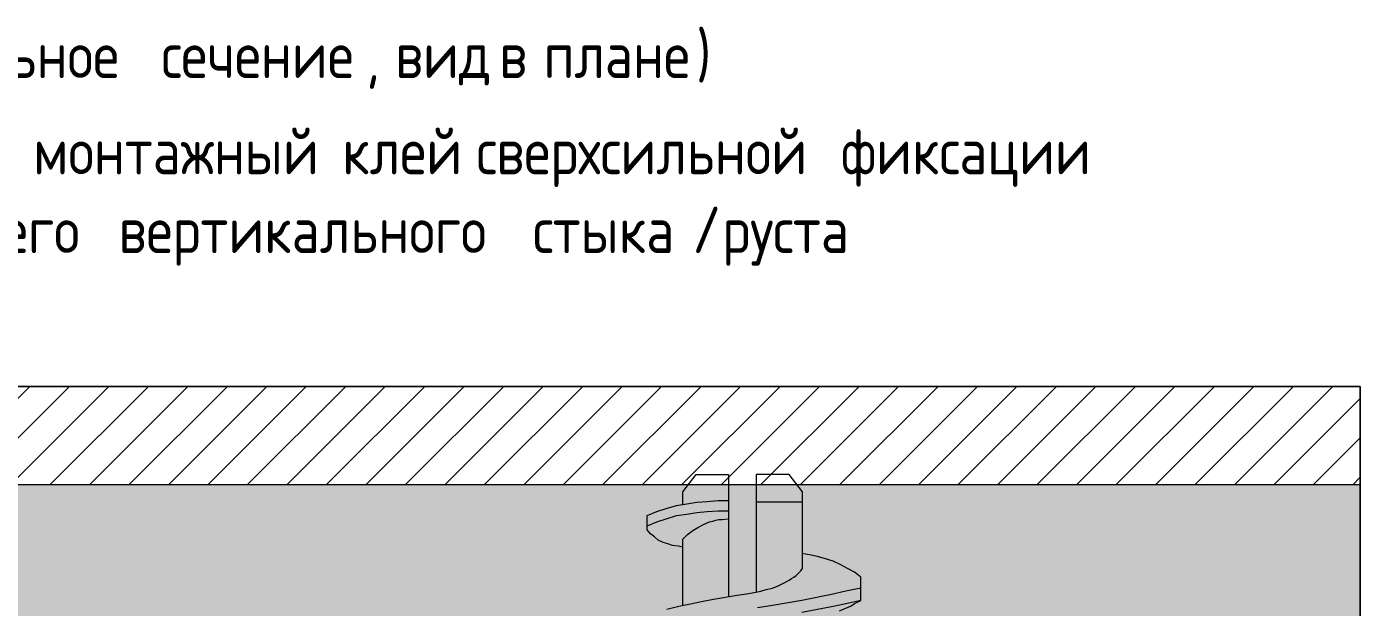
# Model space of a CAD drawing. Header units: millimetres. Extents: x 2518 to 53621, y 2061 to 18648.
# Drawn here: x 48894 to 52477, y 17088 to 18648 of the extents above; entities that cross this region are included whole.
import ezdxf

# ---------------------------------------------------------------- set-up
doc = ezdxf.new("R2010")
doc.units = ezdxf.units.MM
for name, color, linetype, lineweight in [('A-DETL', 7, 'Continuous', 9), ('A-DETL-6', 7, 'Continuous', 5), ('A-DETL-GENF', 7, 'Continuous', 9), ('G-ANNO-TEXT', 7, 'Continuous', 9)]:
    doc.layers.add(name, color=color, linetype=linetype, lineweight=lineweight)
doc.layers.add('A-DETL-GENF-1', color=7, linetype='Continuous', lineweight=9, true_color=0xd2d2d2)
doc.styles.add('GOST Common_9', font='GOST_Common.ttf', dxfattribs={"width": 0.9, "height": 125})

msp = doc.modelspace()

# ---------------------------------------------------------------- hatches: boundary and pattern name
at = {"layer": 'A-DETL-GENF'}
h = msp.add_hatch(dxfattribs=at)
h.set_pattern_fill('FP_13', color=256, style=0, pattern_type=2)
h.set_pattern_definition([(45, (24327.63, 0), (-53.03301, 53.03301), [])])
h.paths.add_polyline_path([(52477.3741, 17416.7987), (52477.3741, 17681.3821), (46762.3741, 17681.3821), (46762.3741, 17416.7987), (49732.0575, 17416.7987)])
at = {"layer": 'A-DETL-GENF-1'}
h = msp.add_hatch(dxfattribs=at)
h.set_pattern_fill('FP_9', color=256, style=0, pattern_type=2)
h.set_pattern_definition([(0, (24327.629, 0), (60.96, 15.24), [5.029, -40.691, 5.029, -40.691, -243.84]), (0, (24327.629, 0), (60.96, 15.24), [-91.44, 5.029, -86.411, 5.029, -40.691, -106.68]), (0, (24327.629, 0), (60.96, 15.24), [-228.6, 5.029, -25.451, 5.029, -71.171]), (120, (24350.489, 7.62), (-43.678227, 45.1729086), [5.029, -40.691, 5.029, -40.691, -243.84]), (120, (24350.489, 7.62), (-43.678227, 45.1729086), [-91.44, 5.029, -86.411, 5.029, -40.691, -106.68]), (120, (24350.489, 7.62), (-43.678227, 45.1729086), [-228.6, 5.029, -25.451, 5.029, -71.171]), (240, (24358.109, 38.1), (-17.281773, -60.4129086), [5.029, -40.691, 5.029, -40.691, -243.84]), (240, (24358.109, 38.1), (-17.281773, -60.4129086), [-91.44, 5.029, -86.411, 5.029, -40.691, -106.68]), (240, (24358.109, 38.1), (-17.281773, -60.4129086), [-228.6, 5.029, -25.451, 5.029, -71.171])])
h.paths.add_polyline_path([(52477.3741, 16275.9154), (52477.3741, 17416.7987), (46762.3741, 17416.7987), (46762.3741, 16275.9154), (49732.0575, 16275.9154)])

# ---------------------------------------------------------------- linework, layer by layer
at = {"layer": 'A-DETL'}
for p, q in [((52477.3741, 17681.3821), (46762.3741, 17681.3821)), ((52477.3741, 17416.7987), (52477.3741, 17681.3821)), ((52477.3741, 17416.7987), (46762.3741, 17416.7987)), ((52477.3741, 16275.9154), (52477.3741, 17416.7987))]:
    msp.add_line(p, q, dxfattribs=at)
at = {"layer": 'A-DETL-6'}
for p, q in [((46762.3741, 17681.3821), (52477.3741, 17681.3821)), ((52477.3741, 17681.3821), (52477.3741, 15020.7321)), ((52477.3741, 17681.3821), (52477.3741, 17668.6821)), ((52477.3741, 17668.6821), (52477.3741, 17681.3821)), ((52477.3741, 16993.4654), (52477.3741, 17668.6821)), ((50657.0408, 17397.7487), (50693.0241, 17444.3154)), ((50693.0241, 17444.3154), (50779.8075, 17444.3154)), ((50779.8075, 17444.3154), (50779.8075, 17116.2321)), ((50942.7908, 17444.3154), (50853.8908, 17444.3154)), ((50853.8908, 17444.3154), (50853.8908, 17128.9321)), ((50978.7741, 17397.7487), (50942.7908, 17444.3154)), ((50657.0408, 17363.8821), (50657.0408, 17397.7487)), ((50978.7741, 17192.4321), (50978.7741, 17397.7487)), ((50561.7908, 17334.2487), (50587.1908, 17344.8321)), ((50587.1908, 17344.8321), (50612.5908, 17353.2987)), ((50612.5908, 17353.2987), (50640.1075, 17361.7654)), ((50640.1075, 17361.7654), (50667.6241, 17365.9987)), ((50667.6241, 17365.9987), (50695.1408, 17370.2321)), ((50667.6241, 17338.4821), (50695.1408, 17342.7154)), ((50695.1408, 17370.2321), (50722.6575, 17372.3487)), ((50695.1408, 17342.7154), (50722.6575, 17344.8321)), ((50722.6575, 17372.3487), (50752.2908, 17374.4654)), ((50722.6575, 17344.8321), (50752.2908, 17346.9487)), ((50752.2908, 17374.4654), (50779.8075, 17374.4654)), ((50752.2908, 17346.9487), (50779.8075, 17346.9487)), ((50978.7741, 17370.2321), (50853.8908, 17370.2321)), ((50561.7908, 17296.1487), (50561.7908, 17334.2487)), ((50561.7908, 17306.7321), (50587.1908, 17317.3154)), ((50587.1908, 17317.3154), (50612.5908, 17325.7821)), ((50612.5908, 17325.7821), (50640.1075, 17334.2487)), ((50640.1075, 17334.2487), (50667.6241, 17338.4821)), ((50697.2575, 17302.4987), (50714.1908, 17310.9654)), ((50714.1908, 17310.9654), (50729.0075, 17317.3154)), ((50729.0075, 17317.3154), (50737.4741, 17319.4321)), ((50737.4741, 17319.4321), (50745.9408, 17321.5487)), ((50745.9408, 17321.5487), (50754.4075, 17323.6654)), ((50754.4075, 17323.6654), (50762.8741, 17323.6654)), ((50762.8741, 17323.6654), (50779.8075, 17325.7821)), ((50570.2575, 17285.5654), (50561.7908, 17296.1487)), ((50580.8408, 17277.0987), (50570.2575, 17285.5654)), ((50591.4241, 17268.6321), (50580.8408, 17277.0987)), ((50657.0408, 17270.7487), (50669.7408, 17283.4487)), ((50657.0408, 17092.9487), (50657.0408, 17270.7487)), ((50669.7408, 17283.4487), (50684.5575, 17294.0321)), ((50684.5575, 17294.0321), (50697.2575, 17302.4987)), ((50604.1241, 17262.2821), (50591.4241, 17268.6321)), ((50616.8241, 17258.0487), (50604.1241, 17262.2821)), ((50629.5241, 17253.8154), (50616.8241, 17258.0487)), ((50644.3408, 17251.6987), (50629.5241, 17253.8154)), ((50657.0408, 17249.5821), (50644.3408, 17251.6987)), ((50987.2408, 17230.5321), (50976.6575, 17232.6487)), ((50997.8241, 17228.4154), (50987.2408, 17230.5321)), ((51018.9908, 17224.1821), (50997.8241, 17228.4154)), ((51040.1575, 17217.8321), (51018.9908, 17224.1821)), ((51061.3241, 17211.4821), (51040.1575, 17217.8321)), ((51080.3741, 17203.0154), (51061.3241, 17211.4821)), ((51099.4241, 17192.4321), (51080.3741, 17203.0154)), ((50942.7908, 17160.6821), (50949.1408, 17164.9154)), ((50949.1408, 17164.9154), (50955.4908, 17169.1487)), ((50955.4908, 17169.1487), (50961.8408, 17173.3821)), ((50961.8408, 17173.3821), (50968.1908, 17179.7321)), ((50968.1908, 17179.7321), (50974.5408, 17186.0821)), ((50974.5408, 17186.0821), (50978.7741, 17192.4321)), ((51118.4741, 17181.8487), (51099.4241, 17192.4321)), ((51126.9408, 17175.4987), (51118.4741, 17181.8487)), ((51135.4075, 17169.1487), (51126.9408, 17175.4987)), ((51135.4075, 17105.6487), (51135.4075, 17169.1487)), ((50834.8408, 17124.6987), (50866.5908, 17131.0487)), ((50866.5908, 17131.0487), (50881.4075, 17135.2821)), ((50881.4075, 17135.2821), (50898.3408, 17139.5154)), ((50898.3408, 17139.5154), (50913.1575, 17145.8654)), ((50913.1575, 17145.8654), (50927.9741, 17152.2154)), ((50927.9741, 17152.2154), (50942.7908, 17160.6821)), ((51095.1908, 17131.0487), (51057.0908, 17122.5821)), ((51135.4075, 17139.5154), (51095.1908, 17131.0487)), ((50614.7075, 17082.3654), (50646.4575, 17090.8321)), ((50646.4575, 17090.8321), (50678.2075, 17097.1821)), ((50678.2075, 17097.1821), (50707.8408, 17103.5321)), ((50707.8408, 17103.5321), (50739.5908, 17109.8821)), ((50739.5908, 17109.8821), (50803.0908, 17120.4654)), ((50803.0908, 17120.4654), (50834.8408, 17124.6987)), ((50898.3408, 17092.9487), (50858.1241, 17086.5987)), ((50976.6575, 17105.6487), (50898.3408, 17092.9487)), ((51057.0908, 17122.5821), (50976.6575, 17105.6487)), ((51095.1908, 17097.1821), (51057.0908, 17088.7154)), ((51078.2575, 17078.1321), (51107.8908, 17090.8321)), ((51135.4075, 17105.6487), (51095.1908, 17097.1821)), ((51107.8908, 17090.8321), (51120.5908, 17099.2987)), ((51120.5908, 17099.2987), (51135.4075, 17105.6487)), ((51057.0908, 17088.7154), (50976.6575, 17073.8987))]:
    msp.add_line(p, q, dxfattribs=at)

# ---------------------------------------------------------------- texts
at = {"layer": 'G-ANNO-TEXT', "char_height": 125, "attachment_point": 1, "style": 'GOST Common_9'}
for s, insert, width in [('\\fGOST Common|b0|i0|c204|p34|;\\W.9; ', (49217.3375, 18635.2783), 46.898719), ('\\fGOST Common|b0|i0|c204|p34|;\\W.9; ', (50125.1891, 18635.2783), 46.898719), ('\\fGOST Common|b0|i0|c204|p34|;\\W.9; ', (50244.2516, 18635.2783), 46.898719), ('\\fGOST Common|b0|i0|c204|p34|;\\W.9;)', (50693.7125, 18635.2783), 54.113906), ('вертикальное', (48223.1657, 18635.2783), 1204.936312), ('сечение', (49256.0329, 18635.2783), 667.404844), ('вид', (49884.0875, 18635.2783), 292.215094), ('\\fGOST Common|b0|i0|c204|p34|;\\W.9;в', (50163.8844, 18635.2783), 97.405031), ('плане', (50282.9469, 18635.2783), 497.847937), (', ', (49806.6969, 18635.2783), 93.797438), ('монтажный', (48911.9131, 18376.5159), 959.619937), ('\\fGOST Common|b0|i0|c204|p34|;\\W.9; ', (49703.6787, 18376.5159), 46.898719), ('клей', (49742.374, 18376.5159), 389.620125), ('\\fGOST Common|b0|i0|c204|p34|;\\W.9; ', (50063.8428, 18376.5159), 46.898719), ('сверхсильной', (50102.5381, 18376.5159), 1139.999625), ('\\fGOST Common|b0|i0|c204|p34|;\\W.9; ', (51043.1319, 18376.5159), 46.898719), ('фиксации', (51081.8272, 18376.5159), 811.708594), ('\\fGOST Common|b0|i0|c204|p34|;\\W.9; ', (51751.5537, 18376.5159), 46.898719), ('\\fGOST Common|b0|i0|c204|p34|;\\W.9; ', (49102.4131, 18164.8492), 46.898719), ('\\fGOST Common|b0|i0|c204|p34|;\\W.9; ', (50215.6475, 18164.8492), 46.898719), ('\\fGOST Common|b0|i0|c204|p34|;\\W.9;/', (50682.9678, 18164.8492), 97.405031), ('предпоследнего', (47989.1787, 18164.8492), 1349.240063), ('вертикального', (49141.1084, 18164.8492), 1302.341344), ('стыка', (50254.3428, 18164.8492), 519.4935), ('руста', (50763.335, 18164.8492), 508.670719)]:
    msp.add_mtext(s, dxfattribs=dict(at, insert=insert, width=width))

doc.saveas('drawing.dxf')
